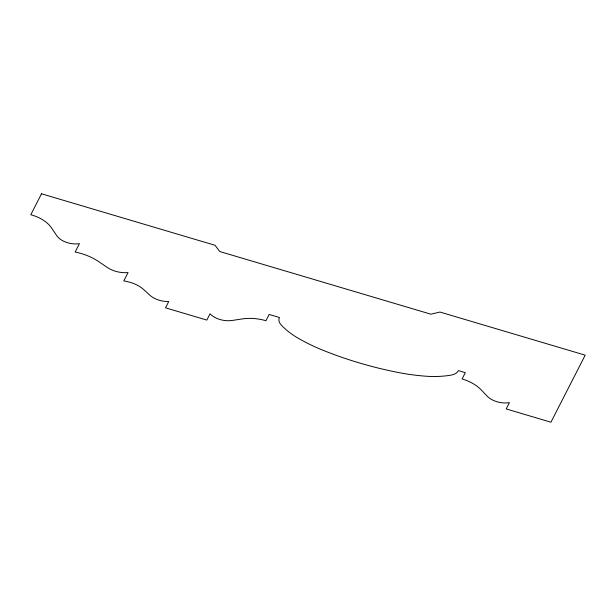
<?xml version="1.0" encoding="UTF-8"?>
<svg xmlns="http://www.w3.org/2000/svg" width="616" height="616" viewBox="0 0 616 616"><rect width="100%" height="100%" fill="white"/><g stroke="black" fill="none" stroke-linecap="round" stroke-linejoin="round"><path stroke-width="0.92" d="M41.511 193.786L30.8 214.738A32.063 20.174 9.3 0 1 51.49 227.889L56.641 235.535A18.095 11.388 9.3 0 0 79.433 243.651L75.152 252.036A45.969 28.929 9.3 0 1 98.437 261.461L107.43 267.536A21.83 13.737 9.3 0 0 128.066 272.565L123.785 280.95A28.19 17.741 9.3 0 1 143.959 289.797L149.696 295.087A19.596 12.335 9.3 0 0 168.746 301.532L165.535 307.823L206.83 320.081L210.041 313.79A18.719 11.781 9.3 0 0 232.309 320.443L242.042 318.949A36.329 22.861 9.3 0 1 265.943 320.728L269.154 314.445L279.471 317.51A13.244 8.331 9.3 0 0 280.981 324.701A72.942 45.9 9.3 0 0 298.868 338.623A151.89 95.588 9.3 0 0 323.5 350.465A272.372 171.41 9.3 0 0 396.743 372.203A151.89 95.588 9.3 0 0 425.394 376.176A72.942 45.9 9.3 0 0 450.92 375.144A13.244 8.331 9.3 0 0 458.412 370.624L465.296 372.665L462.085 378.948A36.329 22.861 9.3 0 1 481.265 389.959L487.11 396.08A18.719 11.781 9.3 0 0 509.417 402.648L506.206 408.939L550.935 422.214L585.2 355.163L439.947 312.05L430.923 314.199L219.781 251.528L215.046 245.291L41.511 193.786"/></g></svg>
